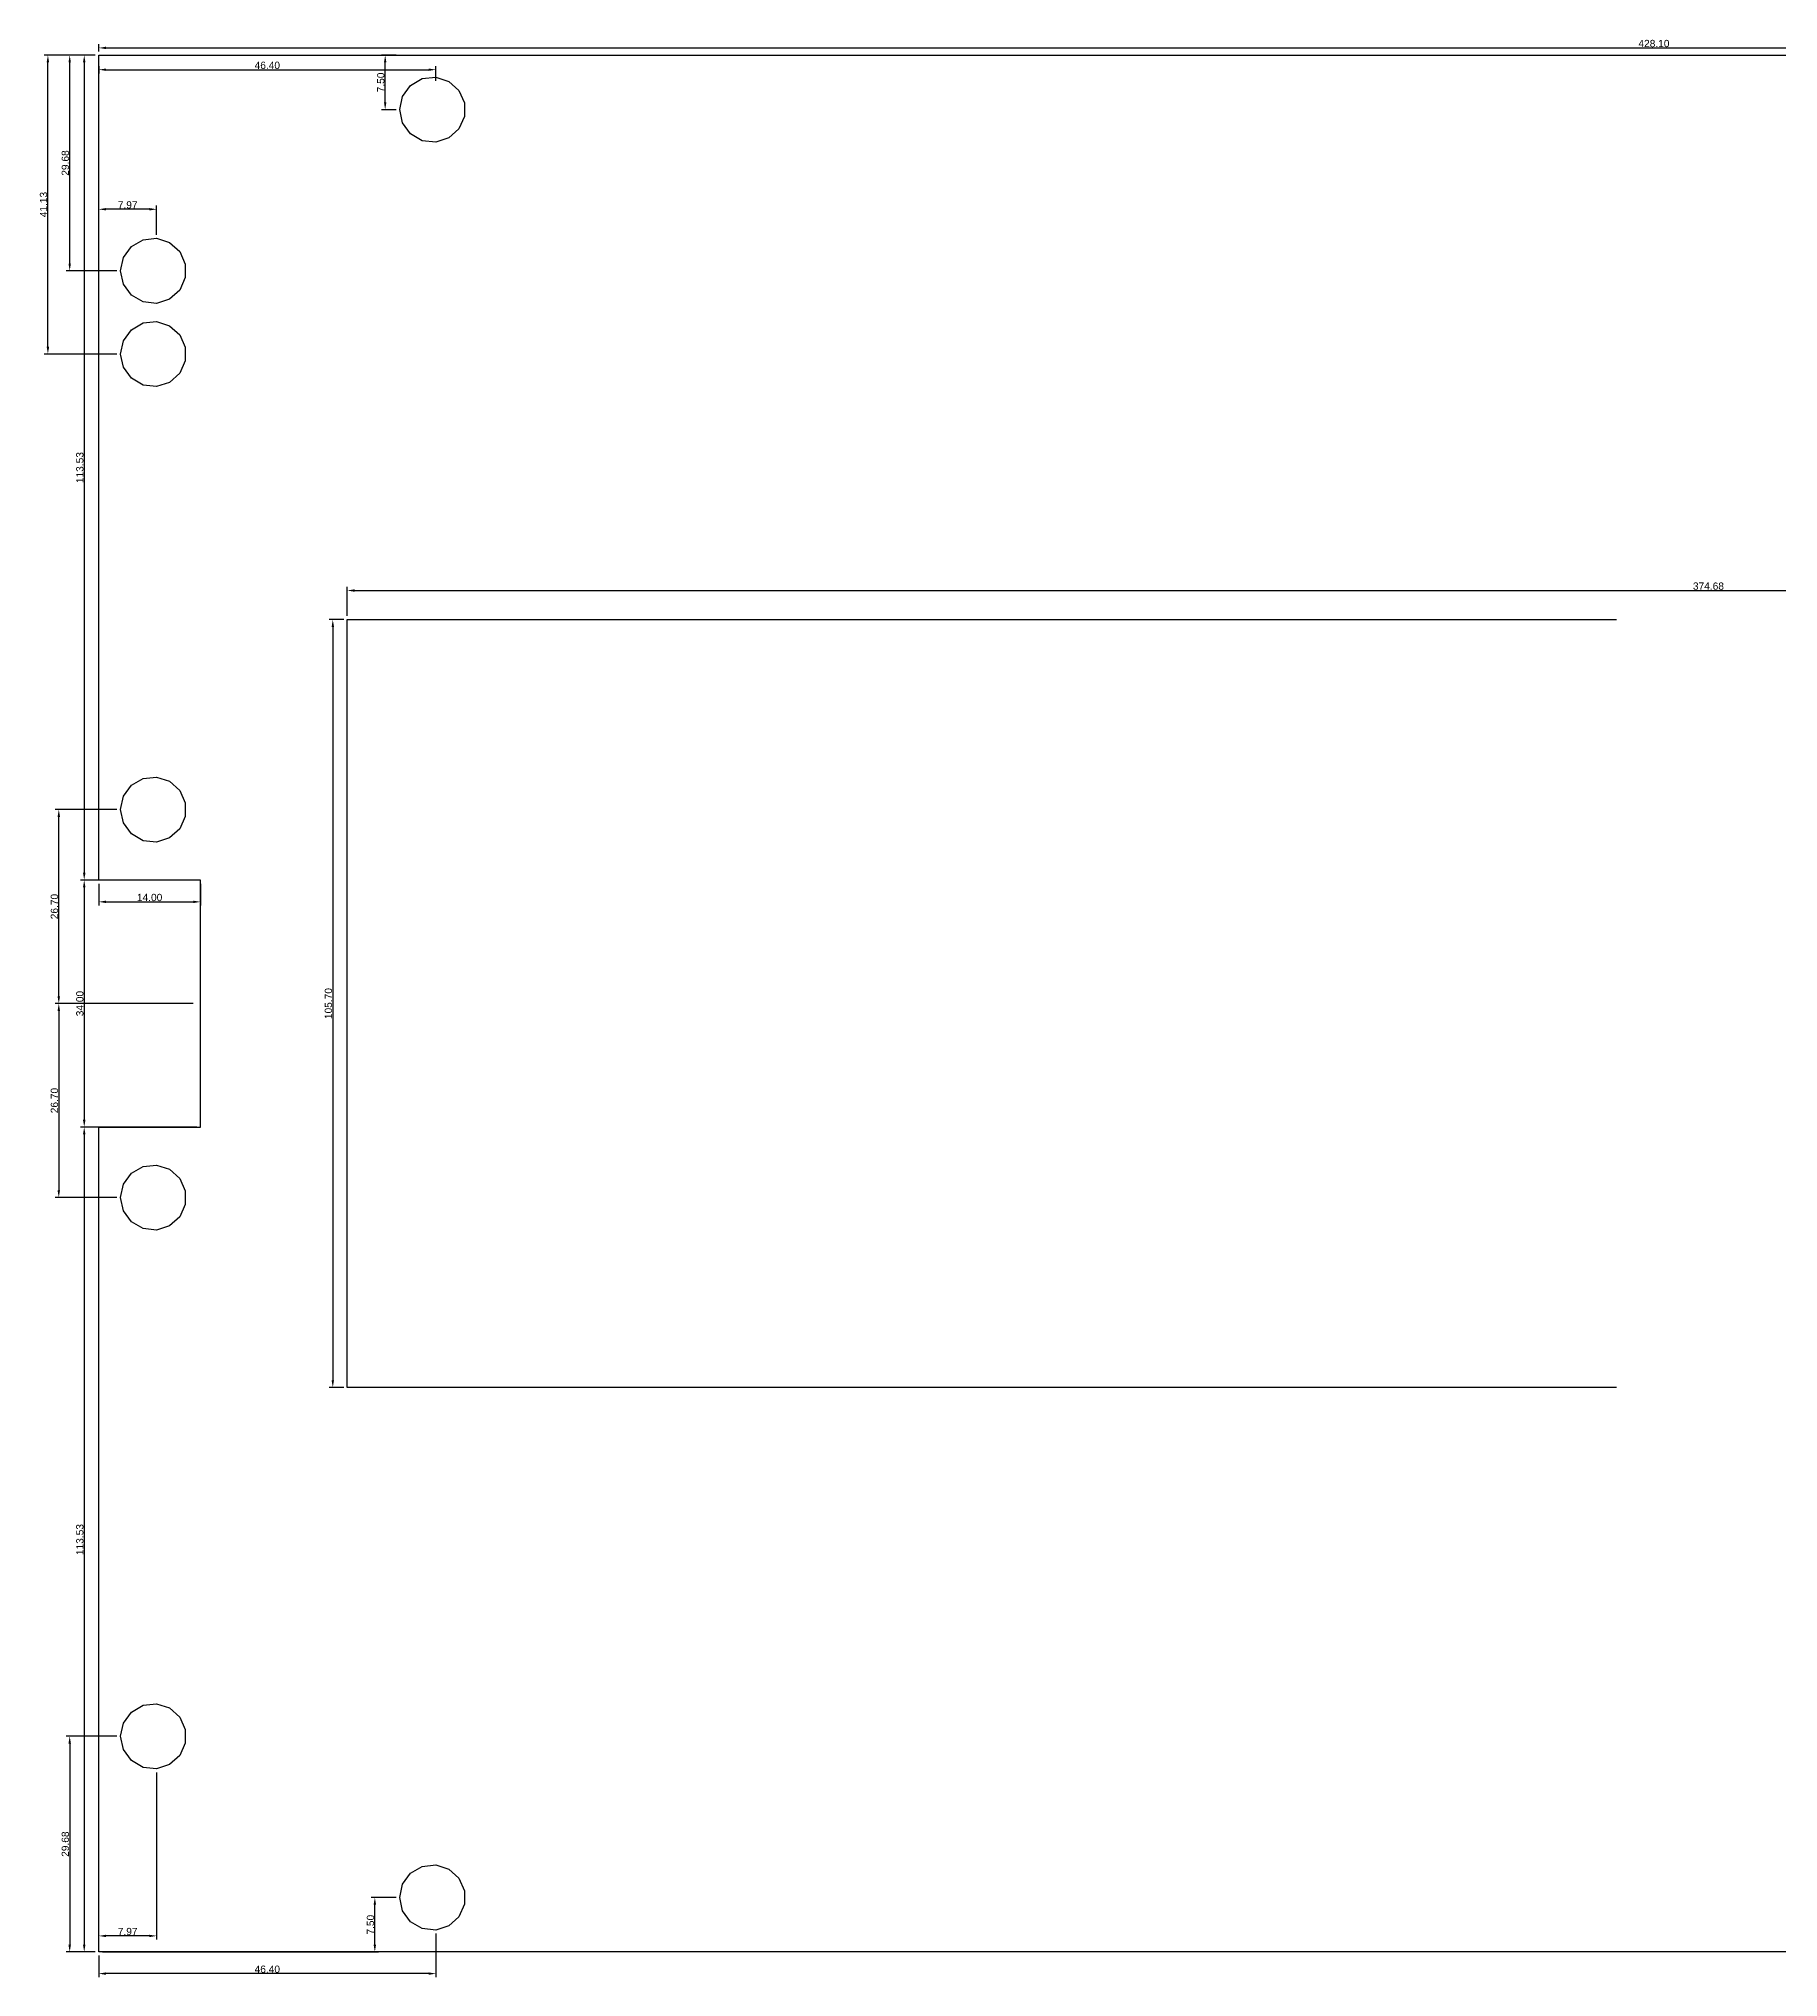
# Model space of a CAD drawing. Header units: millimetres. Extents: x -16 to 428, y -134 to 133.
# Drawn here: x -15.8 to 223.7, y -134 to 132.8 of the extents above; entities that cross this region are included whole.
import ezdxf

# ---------------------------------------------------------------- set-up
doc = ezdxf.new("R2010")
doc.units = ezdxf.units.MM
doc.header["$MEASUREMENT"] = 0
doc.layers.add('Default', color=7, linetype='Continuous')
doc.styles.add('Default', font='arial.ttf')
doc.dimstyles.new('Dimension Style 01', dxfattribs={"dimtxt": 1, "dimasz": 1, "dimexe": 0.5, "dimexo": 0.5, "dimgap": 0.09, "dimtad": 1, "dimtoh": 1, "dimzin": 1, "dimdsep": 46, "dimtxsty": 'Default', "dimcen": 0.5, "dimazin": 0, "dimtfac": 1, "dimtdec": 4, "dimtix": 1, "dimtmove": 0, "dimatfit": 3, "dimfxl": 1, "dimtolj": 1, "dimtzin": 1, "dimarcsym": 0})

# ---------------------------------------------------------------- blocks, each defined once
blk = doc.blocks.new('*D3')
at = {"layer": 'Default', "color": 0, "lineweight": -2}
for p, q in [((0.47, -105.82), (0.47, -128.82)), ((-7.5, -130.03), (-7.5, -127.82)), ((-0.53, -128.32), (-6.5, -128.32))]:
    blk.add_line(p, q, dxfattribs=at)
at = {"layer": 'Default', "color": 0}
for points in [[(-6.5, -128.16), (-6.5, -128.49), (-7.5, -128.32)], [(-0.53, -128.49), (-0.53, -128.16), (0.47, -128.32)]]:
    blk.add_solid(points, dxfattribs=at)
at = {"layer": 'Defpoints', "color": 0}
for p in [(0.47, -105.32), (-7.5, -128.32), (-7.5, -130.53)]:
    blk.add_point(p, dxfattribs=at)
at = {"layer": 'Default', "color": 0, "insert": (-3.52, -127.72), "char_height": 1, "attachment_point": 5, "style": 'Default'}
blk.add_mtext('\\A1;7.97', dxfattribs=at)
blk = doc.blocks.new('*D4')
at = {"layer": 'Default', "color": 0, "lineweight": -2}
for p, q in [((38.9, -128.01), (38.9, -134.01)), ((-7.5, -131.03), (-7.5, -134.01)), ((37.9, -133.51), (-6.5, -133.51))]:
    blk.add_line(p, q, dxfattribs=at)
at = {"layer": 'Default', "color": 0}
for points in [[(-6.5, -133.34), (-6.5, -133.68), (-7.5, -133.51)], [(37.9, -133.68), (37.9, -133.34), (38.9, -133.51)]]:
    blk.add_solid(points, dxfattribs=at)
at = {"layer": 'Defpoints', "color": 0}
for p in [(38.9, -127.51), (-7.5, -130.53), (-7.5, -133.51)]:
    blk.add_point(p, dxfattribs=at)
at = {"layer": 'Default', "color": 0, "insert": (15.7, -132.91), "char_height": 1, "attachment_point": 5, "style": 'Default'}
blk.add_mtext('\\A1;46.40', dxfattribs=at)
blk = doc.blocks.new('*D5')
at = {"layer": 'Default', "color": 0, "lineweight": -2}
for p, q in [((33.42, -123.03), (30, -123.03)), ((30.5, -129.53), (30.5, -124.03)), ((-7, -130.53), (31, -130.53))]:
    blk.add_line(p, q, dxfattribs=at)
at = {"layer": 'Default', "color": 0}
for points in [[(30.67, -124.03), (30.33, -124.03), (30.5, -123.03)], [(30.33, -129.53), (30.67, -129.53), (30.5, -130.53)]]:
    blk.add_solid(points, dxfattribs=at)
at = {"layer": 'Defpoints', "color": 0}
for p in [(30.5, -123.03), (33.92, -123.03), (-7.5, -130.53)]:
    blk.add_point(p, dxfattribs=at)
at = {"layer": 'Default', "color": 0, "insert": (29.9, -126.78), "char_height": 1, "attachment_point": 5, "rotation": 90, "style": 'Default'}
blk.add_mtext('\\A1;7.50', dxfattribs=at)
blk = doc.blocks.new('*D6')
at = {"layer": 'Default', "color": 0, "lineweight": -2}
for p, q in [((-5, -100.85), (-12, -100.85)), ((-11.5, -101.85), (-11.5, -129.53)), ((-8, -130.53), (-12, -130.53))]:
    blk.add_line(p, q, dxfattribs=at)
at = {"layer": 'Default', "color": 0}
for points in [[(-11.33, -101.85), (-11.67, -101.85), (-11.5, -100.85)], [(-11.67, -129.53), (-11.33, -129.53), (-11.5, -130.53)]]:
    blk.add_solid(points, dxfattribs=at)
at = {"layer": 'Defpoints', "color": 0}
for p in [(-4.5, -100.85), (-11.5, -130.53), (-7.5, -130.53)]:
    blk.add_point(p, dxfattribs=at)
at = {"layer": 'Default', "color": 0, "insert": (-12.1, -115.69), "char_height": 1, "attachment_point": 5, "rotation": 90, "style": 'Default'}
blk.add_mtext('\\A1;29.68', dxfattribs=at)
blk = doc.blocks.new('*D7')
at = {"layer": 'Default', "color": 0, "lineweight": -2}
for p, q in [((5.5, 0), (-13.5, 0)), ((-13, -1), (-13, -25.7)), ((-5, -26.7), (-13.5, -26.7))]:
    blk.add_line(p, q, dxfattribs=at)
at = {"layer": 'Default', "color": 0}
for points in [[(-12.83, -1), (-13.17, -1), (-13, 0)], [(-13.17, -25.7), (-12.83, -25.7), (-13, -26.7)]]:
    blk.add_solid(points, dxfattribs=at)
at = {"layer": 'Defpoints', "color": 0}
for p in [(6, 0), (-13, -26.7), (-4.5, -26.7)]:
    blk.add_point(p, dxfattribs=at)
at = {"layer": 'Default', "color": 0, "insert": (-13.6, -13.35), "char_height": 1, "attachment_point": 5, "rotation": 90, "style": 'Default'}
blk.add_mtext('\\A1;26.70', dxfattribs=at)
blk = doc.blocks.new('*D8')
at = {"layer": 'Default', "color": 0, "lineweight": -2}
for p, q in [((-5, 26.7), (-13.5, 26.7)), ((-13, 1), (-13, 25.7)), ((5.5, 0), (-13.5, 0))]:
    blk.add_line(p, q, dxfattribs=at)
at = {"layer": 'Default', "color": 0}
for points in [[(-12.83, 25.7), (-13.17, 25.7), (-13, 26.7)], [(-13.17, 1), (-12.83, 1), (-13, 0)]]:
    blk.add_solid(points, dxfattribs=at)
at = {"layer": 'Defpoints', "color": 0}
for p in [(-13, 26.7), (-4.5, 26.7), (6, 0)]:
    blk.add_point(p, dxfattribs=at)
at = {"layer": 'Default', "color": 0, "insert": (-13.6, 13.35), "char_height": 1, "attachment_point": 5, "rotation": 90, "style": 'Default'}
blk.add_mtext('\\A1;26.70', dxfattribs=at)
blk = doc.blocks.new('*D9')
at = {"layer": 'Default', "color": 0, "lineweight": -2}
for p, q in [((-7.5, 105.82), (-7.5, 109.82)), ((0.47, 105.82), (0.47, 109.82)), ((-0.53, 109.32), (-6.5, 109.32))]:
    blk.add_line(p, q, dxfattribs=at)
at = {"layer": 'Default', "color": 0}
for points in [[(-6.5, 109.49), (-6.5, 109.16), (-7.5, 109.32)], [(-0.53, 109.16), (-0.53, 109.49), (0.47, 109.32)]]:
    blk.add_solid(points, dxfattribs=at)
at = {"layer": 'Defpoints', "color": 0}
for p in [(-7.5, 109.32), (-7.5, 105.32), (0.47, 105.32)]:
    blk.add_point(p, dxfattribs=at)
at = {"layer": 'Default', "color": 0, "insert": (-3.52, 109.92), "char_height": 1, "attachment_point": 5, "style": 'Default'}
blk.add_mtext('\\A1;7.97', dxfattribs=at)
blk = doc.blocks.new('*D10')
at = {"layer": 'Default', "color": 0, "lineweight": -2}
for p, q in [((-8, 130.53), (-15, 130.53)), ((-14.5, 90.4), (-14.5, 129.53)), ((-5, 89.4), (-15, 89.4))]:
    blk.add_line(p, q, dxfattribs=at)
at = {"layer": 'Default', "color": 0}
for points in [[(-14.33, 129.53), (-14.67, 129.53), (-14.5, 130.53)], [(-14.67, 90.4), (-14.33, 90.4), (-14.5, 89.4)]]:
    blk.add_solid(points, dxfattribs=at)
at = {"layer": 'Defpoints', "color": 0}
for p in [(-14.5, 130.53), (-7.5, 130.53), (-4.5, 89.4)]:
    blk.add_point(p, dxfattribs=at)
at = {"layer": 'Default', "color": 0, "insert": (-15.1, 109.97), "char_height": 1, "attachment_point": 5, "rotation": 90, "style": 'Default'}
blk.add_mtext('\\A1;41.13', dxfattribs=at)
blk = doc.blocks.new('*D11')
at = {"layer": 'Default', "color": 0, "lineweight": -2}
for p, q in [((-8, 130.53), (-12, 130.53)), ((-11.5, 101.85), (-11.5, 129.53)), ((-5, 100.85), (-12, 100.85))]:
    blk.add_line(p, q, dxfattribs=at)
at = {"layer": 'Default', "color": 0}
for points in [[(-11.33, 129.53), (-11.67, 129.53), (-11.5, 130.53)], [(-11.67, 101.85), (-11.33, 101.85), (-11.5, 100.85)]]:
    blk.add_solid(points, dxfattribs=at)
at = {"layer": 'Defpoints', "color": 0}
for p in [(-11.5, 130.53), (-7.5, 130.53), (-4.5, 100.85)]:
    blk.add_point(p, dxfattribs=at)
at = {"layer": 'Default', "color": 0, "insert": (-12.1, 115.69), "char_height": 1, "attachment_point": 5, "rotation": 90, "style": 'Default'}
blk.add_mtext('\\A1;29.68', dxfattribs=at)
blk = doc.blocks.new('*D12')
at = {"layer": 'Default', "color": 0, "lineweight": -2}
for p, q in [((33.42, 130.53), (31.42, 130.53)), ((31.92, 124.03), (31.92, 129.53)), ((33.42, 123.03), (31.42, 123.03))]:
    blk.add_line(p, q, dxfattribs=at)
at = {"layer": 'Default', "color": 0}
for points in [[(32.09, 129.53), (31.76, 129.53), (31.92, 130.53)], [(31.76, 124.03), (32.09, 124.03), (31.92, 123.03)]]:
    blk.add_solid(points, dxfattribs=at)
at = {"layer": 'Defpoints', "color": 0}
for p in [(31.92, 130.53), (33.92, 130.53), (33.92, 123.03)]:
    blk.add_point(p, dxfattribs=at)
at = {"layer": 'Default', "color": 0, "insert": (31.32, 126.78), "char_height": 1, "attachment_point": 5, "rotation": 90, "style": 'Default'}
blk.add_mtext('\\A1;7.50', dxfattribs=at)
blk = doc.blocks.new('*D13')
at = {"layer": 'Default', "color": 0, "lineweight": -2}
for p, q in [((-7.5, 129.03), (-7.5, 128.03)), ((-6.5, 128.53), (37.9, 128.53)), ((38.9, 127.01), (38.9, 129.03))]:
    blk.add_line(p, q, dxfattribs=at)
at = {"layer": 'Default', "color": 0}
for points in [[(-6.5, 128.7), (-6.5, 128.37), (-7.5, 128.53)], [(37.9, 128.37), (37.9, 128.7), (38.9, 128.53)]]:
    blk.add_solid(points, dxfattribs=at)
at = {"layer": 'Defpoints', "color": 0}
for p in [(-7.5, 129.53), (38.9, 128.53), (38.9, 126.51)]:
    blk.add_point(p, dxfattribs=at)
at = {"layer": 'Default', "color": 0, "insert": (15.7, 129.13), "char_height": 1, "attachment_point": 5, "style": 'Default'}
blk.add_mtext('\\A1;46.40', dxfattribs=at)
blk = doc.blocks.new('*D14')
at = {"layer": 'Default', "color": 0, "lineweight": -2}
for p, q in [((26.71, 53.35), (26.71, 57.35)), ((27.71, 56.85), (400.39, 56.85)), ((401.39, 53.35), (401.39, 57.35))]:
    blk.add_line(p, q, dxfattribs=at)
at = {"layer": 'Default', "color": 0}
for points in [[(27.71, 57.02), (27.71, 56.68), (26.71, 56.85)], [(400.39, 56.68), (400.39, 57.02), (401.39, 56.85)]]:
    blk.add_solid(points, dxfattribs=at)
at = {"layer": 'Defpoints', "color": 0}
for p in [(401.39, 56.85), (26.71, 52.85), (401.39, 52.85)]:
    blk.add_point(p, dxfattribs=at)
at = {"layer": 'Default', "color": 0, "insert": (214.05, 57.45), "char_height": 1, "attachment_point": 5, "style": 'Default'}
blk.add_mtext('\\A1;374.68', dxfattribs=at)
blk = doc.blocks.new('*D15')
at = {"layer": 'Default', "color": 0, "lineweight": -2}
for p, q in [((26.21, 52.85), (24.21, 52.85)), ((24.71, 51.85), (24.71, -51.85)), ((26.21, -52.85), (24.21, -52.85))]:
    blk.add_line(p, q, dxfattribs=at)
at = {"layer": 'Default', "color": 0}
for points in [[(24.88, 51.85), (24.55, 51.85), (24.71, 52.85)], [(24.55, -51.85), (24.88, -51.85), (24.71, -52.85)]]:
    blk.add_solid(points, dxfattribs=at)
at = {"layer": 'Defpoints', "color": 0}
for p in [(26.71, 52.85), (24.71, -52.85), (26.71, -52.85)]:
    blk.add_point(p, dxfattribs=at)
at = {"layer": 'Default', "color": 0, "insert": (24.11, 0), "char_height": 1, "attachment_point": 5, "rotation": 90, "style": 'Default'}
blk.add_mtext('\\A1;105.70', dxfattribs=at)
blk = doc.blocks.new('*D16')
at = {"layer": 'Default', "color": 0, "lineweight": -2}
for p, q in [((-8, -17), (-10, -17)), ((-9.5, -18), (-9.5, -129.53)), ((-8, -130.53), (-10, -130.53))]:
    blk.add_line(p, q, dxfattribs=at)
at = {"layer": 'Default', "color": 0}
for points in [[(-9.33, -18), (-9.67, -18), (-9.5, -17)], [(-9.67, -129.53), (-9.33, -129.53), (-9.5, -130.53)]]:
    blk.add_solid(points, dxfattribs=at)
at = {"layer": 'Defpoints', "color": 0}
for p in [(-7.5, -17), (-9.5, -130.53), (-7.5, -130.53)]:
    blk.add_point(p, dxfattribs=at)
at = {"layer": 'Default', "color": 0, "insert": (-10.1, -73.77), "char_height": 1, "attachment_point": 5, "rotation": 90, "style": 'Default'}
blk.add_mtext('\\A1;113.53', dxfattribs=at)
blk = doc.blocks.new('*D17')
at = {"layer": 'Default', "color": 0, "lineweight": -2}
for p, q in [((6, 17), (-10, 17)), ((-9.5, 16), (-9.5, -16)), ((6, -17), (-10, -17))]:
    blk.add_line(p, q, dxfattribs=at)
at = {"layer": 'Default', "color": 0}
for points in [[(-9.33, 16), (-9.67, 16), (-9.5, 17)], [(-9.67, -16), (-9.33, -16), (-9.5, -17)]]:
    blk.add_solid(points, dxfattribs=at)
at = {"layer": 'Defpoints', "color": 0}
for p in [(6.5, 17), (-9.5, -17), (6.5, -17)]:
    blk.add_point(p, dxfattribs=at)
at = {"layer": 'Default', "color": 0, "insert": (-10.1, 0), "char_height": 1, "attachment_point": 5, "rotation": 90, "style": 'Default'}
blk.add_mtext('\\A1;34.00', dxfattribs=at)
blk = doc.blocks.new('*D18')
at = {"layer": 'Default', "color": 0, "lineweight": -2}
for p, q in [((-7.5, 16.5), (-7.5, 13.5)), ((6.5, 16.5), (6.5, 13.5)), ((-6.5, 14), (5.5, 14))]:
    blk.add_line(p, q, dxfattribs=at)
at = {"layer": 'Default', "color": 0}
for points in [[(-6.5, 14.17), (-6.5, 13.83), (-7.5, 14)], [(5.5, 13.83), (5.5, 14.17), (6.5, 14)]]:
    blk.add_solid(points, dxfattribs=at)
at = {"layer": 'Defpoints', "color": 0}
for p in [(-7.5, 17), (6.5, 17), (6.5, 14)]:
    blk.add_point(p, dxfattribs=at)
at = {"layer": 'Default', "color": 0, "insert": (-0.5, 14.6), "char_height": 1, "attachment_point": 5, "style": 'Default'}
blk.add_mtext('\\A1;14.00', dxfattribs=at)
blk = doc.blocks.new('*D19')
at = {"layer": 'Default', "color": 0, "lineweight": -2}
for p, q in [((-8, 130.53), (-10, 130.53)), ((-9.5, 129.53), (-9.5, 18)), ((-8, 17), (-10, 17))]:
    blk.add_line(p, q, dxfattribs=at)
at = {"layer": 'Default', "color": 0}
for points in [[(-9.33, 129.53), (-9.67, 129.53), (-9.5, 130.53)], [(-9.67, 18), (-9.33, 18), (-9.5, 17)]]:
    blk.add_solid(points, dxfattribs=at)
at = {"layer": 'Defpoints', "color": 0}
for p in [(-7.5, 130.53), (-9.5, 17), (-7.5, 17)]:
    blk.add_point(p, dxfattribs=at)
at = {"layer": 'Default', "color": 0, "insert": (-10.1, 73.77), "char_height": 1, "attachment_point": 5, "rotation": 90, "style": 'Default'}
blk.add_mtext('\\A1;113.53', dxfattribs=at)
blk = doc.blocks.new('*D20')
at = {"layer": 'Default', "color": 0, "lineweight": -2}
for p, q in [((-7.5, 131.03), (-7.5, 132.03)), ((-6.5, 131.53), (419.6, 131.53)), ((420.6, 131.03), (420.6, 132.03))]:
    blk.add_line(p, q, dxfattribs=at)
at = {"layer": 'Default', "color": 0}
for points in [[(-6.5, 131.7), (-6.5, 131.37), (-7.5, 131.53)], [(419.6, 131.37), (419.6, 131.7), (420.6, 131.53)]]:
    blk.add_solid(points, dxfattribs=at)
at = {"layer": 'Defpoints', "color": 0}
for p in [(420.6, 131.53), (-7.5, 130.53), (420.6, 130.53)]:
    blk.add_point(p, dxfattribs=at)
at = {"layer": 'Default', "color": 0, "insert": (206.55, 132.13), "char_height": 1, "attachment_point": 5, "style": 'Default'}
blk.add_mtext('\\A1;428.10', dxfattribs=at)

msp = doc.modelspace()

# ---------------------------------------------------------------- linework, layer by layer
for p, q in [((-7.5, 130.533), (220.6, 130.533)), ((-7.5, 17), (-7.5, 130.533)), ((192.5, 130.533), (420.6, 130.533)), ((34.313, 124.864), (35.413, 126.377)), ((35.413, 126.377), (37.034, 127.313)), ((37.034, 127.313), (38.895, 127.509)), ((38.895, 127.509), (40.674, 126.93)), ((40.674, 126.93), (42.065, 125.678)), ((42.065, 125.678), (42.826, 123.969)), ((33.924, 123.033), (34.313, 124.864)), ((34.313, 121.203), (33.924, 123.033)), ((42.826, 123.969), (42.826, 122.098)), ((35.413, 119.689), (34.313, 121.203)), ((42.065, 120.388), (40.674, 119.136)), ((42.826, 122.098), (42.065, 120.388)), ((37.034, 118.754), (35.413, 119.689)), ((38.895, 118.558), (37.034, 118.754)), ((40.674, 119.136), (38.895, 118.558)), ((-4.111, 102.679), (-3.011, 104.193)), ((-3.011, 104.193), (-1.391, 105.129)), ((-1.391, 105.129), (0.47, 105.324)), ((0.47, 105.324), (2.25, 104.746)), ((2.25, 104.746), (3.641, 103.494)), ((-4.5, 100.849), (-4.111, 102.679)), ((3.641, 103.494), (4.402, 101.785)), ((4.402, 101.785), (4.402, 99.913)), ((-4.111, 99.019), (-4.5, 100.849)), ((-3.011, 97.505), (-4.111, 99.019)), ((4.402, 99.913), (3.641, 98.204)), ((-1.391, 96.569), (-3.011, 97.505)), ((0.47, 96.374), (-1.391, 96.569)), ((2.25, 96.952), (0.47, 96.374)), ((3.641, 98.204), (2.25, 96.952)), ((-3.011, 92.744), (-1.391, 93.68)), ((-1.391, 93.68), (0.47, 93.875)), ((0.47, 93.875), (2.25, 93.297)), ((-4.5, 89.4), (-4.111, 91.23)), ((-4.111, 91.23), (-3.011, 92.744)), ((2.25, 93.297), (3.641, 92.045)), ((3.641, 92.045), (4.402, 90.336)), ((-4.111, 87.57), (-4.5, 89.4)), ((4.402, 88.464), (3.641, 86.755)), ((4.402, 90.336), (4.402, 88.464)), ((-3.011, 86.056), (-4.111, 87.57)), ((-1.391, 85.12), (-3.011, 86.056)), ((2.25, 85.503), (0.47, 84.925)), ((3.641, 86.755), (2.25, 85.503)), ((0.47, 84.925), (-1.391, 85.12)), ((26.712, 52.85), (201.388, 52.85)), ((26.712, -52.85), (26.712, 52.85)), ((-4.111, 28.53), (-3.011, 30.044)), ((-3.011, 30.044), (-1.391, 30.98)), ((-1.391, 30.98), (0.47, 31.175)), ((0.47, 31.175), (2.25, 30.597)), ((2.25, 30.597), (3.641, 29.345)), ((-4.5, 26.7), (-4.111, 28.53)), ((-4.111, 24.87), (-4.5, 26.7)), ((3.641, 29.345), (4.402, 27.636)), ((4.402, 27.636), (4.402, 25.764)), ((-3.011, 23.356), (-4.111, 24.87)), ((3.641, 24.055), (2.25, 22.803)), ((4.402, 25.764), (3.641, 24.055)), ((-1.391, 22.42), (-3.011, 23.356)), ((0.47, 22.225), (-1.391, 22.42)), ((2.25, 22.803), (0.47, 22.225)), ((6.5, 17), (-7.5, 17)), ((6.5, -17), (6.5, 17)), ((-7.5, -17), (6.5, -17)), ((-7.5, -130.533), (-7.5, -17)), ((-4.111, -24.87), (-3.011, -23.356)), ((-3.011, -23.356), (-1.391, -22.42)), ((-1.391, -22.42), (0.47, -22.225)), ((0.47, -22.225), (2.25, -22.803)), ((2.25, -22.803), (3.641, -24.055)), ((-4.5, -26.7), (-4.111, -24.87)), ((3.641, -24.055), (4.402, -25.764)), ((4.402, -25.764), (4.402, -27.636)), ((-4.111, -28.53), (-4.5, -26.7)), ((-3.011, -30.044), (-4.111, -28.53)), ((3.641, -29.345), (2.25, -30.597)), ((4.402, -27.636), (3.641, -29.345)), ((-1.391, -30.98), (-3.011, -30.044)), ((0.47, -31.175), (-1.391, -30.98)), ((2.25, -30.597), (0.47, -31.175)), ((201.388, -52.85), (26.712, -52.85)), ((-4.111, -99.019), (-3.011, -97.505)), ((-3.011, -97.505), (-1.391, -96.569)), ((-1.391, -96.569), (0.47, -96.374)), ((0.47, -96.374), (2.25, -96.952)), ((2.25, -96.952), (3.641, -98.204)), ((3.641, -98.204), (4.402, -99.913)), ((-4.5, -100.849), (-4.111, -99.019)), ((-4.111, -102.679), (-4.5, -100.849)), ((4.402, -99.913), (4.402, -101.785)), ((-3.011, -104.193), (-4.111, -102.679)), ((3.641, -103.494), (2.25, -104.746)), ((4.402, -101.785), (3.641, -103.494)), ((-1.391, -105.129), (-3.011, -104.193)), ((0.47, -105.324), (-1.391, -105.129)), ((2.25, -104.746), (0.47, -105.324)), ((34.313, -121.203), (35.413, -119.689)), ((35.413, -119.689), (37.034, -118.754)), ((37.034, -118.754), (38.895, -118.558)), ((38.895, -118.558), (40.674, -119.136)), ((40.674, -119.136), (42.065, -120.388)), ((33.924, -123.033), (34.313, -121.203)), ((42.065, -120.388), (42.826, -122.098)), ((42.826, -122.098), (42.826, -123.969)), ((34.313, -124.864), (33.924, -123.033)), ((35.413, -126.377), (34.313, -124.864)), ((42.826, -123.969), (42.065, -125.678)), ((37.034, -127.313), (35.413, -126.377)), ((38.895, -127.509), (37.034, -127.313)), ((40.674, -126.93), (38.895, -127.509)), ((42.065, -125.678), (40.674, -126.93)), ((220.6, -130.533), (-7.5, -130.533)), ((420.6, -130.533), (192.5, -130.533))]:
    msp.add_line(p, q)

# ---------------------------------------------------------------- dimensions: what is measured, and where the dimension line sits
at = {"layer": 'Default'}
for base, p1, p2, picture, middle in [((420.6, 131.533), (-7.5, 130.533), (420.6, 130.533), '*D20', (206.55, 132.133)), ((38.895, 128.533), (-7.5, 129.533), (38.895, 126.509), '*D13', (15.6975, 129.1335)), ((-7.5, 109.324), (0.47, 105.324), (-7.5, 105.324), '*D9', (-3.515, 109.924)), ((401.388, 56.85), (26.712, 52.85), (401.388, 52.85), '*D14', (214.05, 57.451)), ((6.5, 14), (-7.5, 17), (6.5, 17), '*D18', (-0.5, 14.601)), ((-7.5, -128.324), (0.47, -105.324), (-7.5, -130.533), '*D3', (-3.515, -127.724)), ((-7.5, -133.509), (38.895, -127.509), (-7.5, -130.533), '*D4', (15.6975, -132.9085))]:
    dim = msp.add_linear_dim(base=base, p1=p1, p2=p2, dimstyle='Dimension Style 01', override={"dimtmove": 1}, dxfattribs=at)
    dim.commit()
    dim.dimension.update_dxf_attribs({"geometry": picture, "text_midpoint": middle})
for base, p1, p2, picture, middle in [((-14.5, 130.533), (-4.5, 89.4), (-7.5, 130.533), '*D10', (-15.1, 109.966)), ((-11.5, 130.533), (-4.5, 100.849), (-7.5, 130.533), '*D11', (-12.1, 115.691)), ((-9.5, 17), (-7.5, 130.533), (-7.5, 17), '*D19', (-10.1, 73.766)), ((31.924, 130.533), (33.924, 123.033), (33.924, 130.533), '*D12', (31.324, 126.783)), ((24.712, -52.85), (26.712, 52.85), (26.712, -52.85), '*D15', (24.111, 0)), ((-13, 26.7), (6, 0), (-4.5, 26.7), '*D8', (-13.601, 13.35)), ((-9.5, -17), (6.5, 17), (6.5, -17), '*D17', (-10.101, 0)), ((-13, -26.7), (6, 0), (-4.5, -26.7), '*D7', (-13.601, -13.35)), ((-9.5, -130.533), (-7.5, -17), (-7.5, -130.533), '*D16', (-10.1, -73.766)), ((-11.5, -130.533), (-4.5, -100.849), (-7.5, -130.533), '*D6', (-12.1, -115.691)), ((30.5, -123.033), (-7.5, -130.533), (33.924, -123.033), '*D5', (29.9, -126.783))]:
    dim = msp.add_linear_dim(base=base, p1=p1, p2=p2, angle=90, dimstyle='Dimension Style 01', override={"dimtmove": 1}, dxfattribs=at)
    dim.commit()
    dim.dimension.update_dxf_attribs({"geometry": picture, "text_midpoint": middle})

doc.saveas('drawing.dxf')
